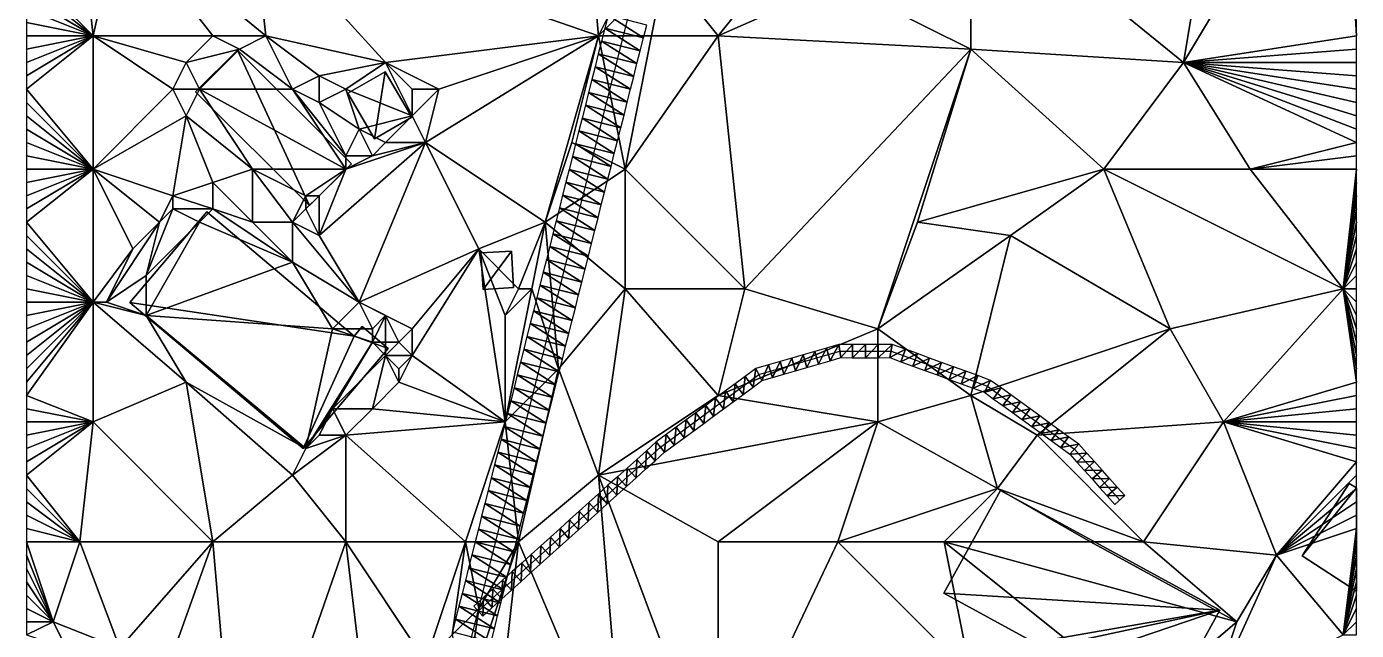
# Model space of a CAD drawing. Header units: metres. Extents: x 891 to 1103, y -901 to 900.
# Drawn here: x 900 to 1100, y -775.3 to -684.6 of the extents above; entities that cross this region are included whole.
import ezdxf

# ---------------------------------------------------------------- set-up
doc = ezdxf.new("R2010")
doc.units = ezdxf.units.M
for name, color, linetype in [('OSM_BUILDING_FOOTPRINTS', 7, 'CONTINUOUS'), ('OSM_BUILDING_ROOFS', 1, 'CONTINUOUS'), ('OSM_BUILDING_WALLS', 8, 'CONTINUOUS'), ('OSM_PATH_AXES', 30, 'CONTINUOUS'), ('OSM_PATH_SURFACE', 30, 'CONTINUOUS'), ('OSM_ROAD_AXES', 2, 'CONTINUOUS'), ('OSM_ROAD_SURFACE', 9, 'CONTINUOUS'), ('OSM_TERRAIN', 3, 'CONTINUOUS')]:
    doc.layers.add(name, color=color, linetype=linetype)

msp = doc.modelspace()

# ---------------------------------------------------------------- linework, layer by layer
at = {"layer": 'OSM_BUILDING_FOOTPRINTS'}
for points in [[(925.427, -694.391, 9.306), (931.739, -688.143, 9.306), (948.861, -705.229, 9.306), (942.549, -711.478, 9.306), (925.427, -694.391, 9.306)], [(948.33, -694.613, 11.026), (953.946, -691.373, 11.026), (957.958, -698.218, 11.026), (952.332, -701.458, 11.026), (948.33, -694.613, 11.026)], [(927.118, -712.451, 10.601), (949.247, -731.096, 10.601), (950.463, -729.659, 10.601), (954.398, -732.977, 10.601), (941.576, -748.006, 10.601), (915.512, -726.053, 10.601), (927.118, -712.451, 10.601)], [(968.337, -718.611, 14.963), (972.924, -718.357, 14.963), (973.234, -723.82, 14.963), (968.646, -724.085, 14.963), (968.337, -718.611, 14.963)], [(1100, -753.913, 15.85), (1098.934, -753.228, 15.85), (1091.827, -764.121, 15.85), (1100, -769.393, 15.85)], [(1037.962, -769.727, 15.007), (1051.536, -777.126, 15.007), (1050.806, -778.453, 15.007), (1056.112, -781.34, 15.007), (1056.897, -779.913, 15.007), (1071.001, -787.599, 15.007), (1079.468, -772.272, 15.007), (1046.474, -754.3, 15.007), (1037.962, -769.727, 15.007)]]:
    msp.add_polyline3d(points, close=True, dxfattribs=at)
at = {"layer": 'OSM_BUILDING_ROOFS'}
for points in [[(931.739, -688.143, 19.306), (925.427, -694.391, 19.306), (942.549, -711.478, 19.306)], [(931.739, -688.143, 19.306), (942.549, -711.478, 19.306), (948.861, -705.229, 19.306)], [(953.946, -691.373, 21.026), (948.33, -694.613, 21.026), (952.332, -701.458, 21.026)], [(953.946, -691.373, 21.026), (952.332, -701.458, 21.026), (957.958, -698.218, 21.026)], [(949.247, -731.096, 20.601), (927.118, -712.451, 20.601), (915.512, -726.053, 20.601)], [(972.924, -718.357, 24.963), (968.337, -718.611, 24.963), (968.646, -724.085, 24.963)], [(972.924, -718.357, 24.963), (968.646, -724.085, 24.963), (973.234, -723.82, 24.963)], [(949.247, -731.096, 20.601), (915.512, -726.053, 20.601), (941.576, -748.006, 20.601)], [(949.247, -731.096, 20.601), (954.398, -732.977, 20.601), (950.463, -729.659, 20.601)], [(949.247, -731.096, 20.601), (941.576, -748.006, 20.601), (954.398, -732.977, 20.601)], [(1091.827, -764.121, 25.85), (1100, -753.913, 25.85), (1098.934, -753.228, 25.85)], [(1091.827, -764.121, 25.85), (1100, -769.393, 25.85), (1100, -753.913, 25.85)], [(1079.468, -772.272, 25.007), (1046.474, -754.3, 25.007), (1037.962, -769.727, 25.007)], [(1079.468, -772.272, 25.007), (1037.962, -769.727, 25.007), (1051.536, -777.126, 25.007)], [(1079.468, -772.272, 25.007), (1051.536, -777.126, 25.007), (1050.806, -778.453, 25.007)], [(1056.897, -779.913, 25.007), (1079.468, -772.272, 25.007), (1050.806, -778.453, 25.007)], [(1056.897, -779.913, 25.007), (1071.001, -787.599, 25.007), (1079.468, -772.272, 25.007)]]:
    msp.add_3dface(points, dxfattribs=at)
at = {"layer": 'OSM_BUILDING_WALLS'}
for points in [[(931.739, -688.143, 9.306), (925.427, -694.391, 9.306), (925.427, -694.391, 19.306)], [(931.739, -688.143, 9.306), (925.427, -694.391, 19.306), (931.739, -688.143, 19.306)], [(948.861, -705.229, 9.306), (931.739, -688.143, 9.306), (931.739, -688.143, 19.306)], [(948.861, -705.229, 9.306), (931.739, -688.143, 19.306), (948.861, -705.229, 19.306)], [(953.946, -691.373, 11.026), (948.33, -694.613, 11.026), (948.33, -694.613, 21.026)], [(953.946, -691.373, 11.026), (948.33, -694.613, 21.026), (953.946, -691.373, 21.026)], [(957.958, -698.218, 11.026), (953.946, -691.373, 11.026), (953.946, -691.373, 21.026)], [(957.958, -698.218, 11.026), (953.946, -691.373, 21.026), (957.958, -698.218, 21.026)], [(925.427, -694.391, 9.306), (942.549, -711.478, 9.306), (942.549, -711.478, 19.306)], [(925.427, -694.391, 9.306), (942.549, -711.478, 19.306), (925.427, -694.391, 19.306)], [(948.33, -694.613, 11.026), (952.332, -701.458, 11.026), (952.332, -701.458, 21.026)], [(948.33, -694.613, 11.026), (952.332, -701.458, 21.026), (948.33, -694.613, 21.026)], [(952.332, -701.458, 11.026), (957.958, -698.218, 11.026), (957.958, -698.218, 21.026)], [(952.332, -701.458, 11.026), (957.958, -698.218, 21.026), (952.332, -701.458, 21.026)], [(942.549, -711.478, 9.306), (948.861, -705.229, 9.306), (948.861, -705.229, 19.306)], [(942.549, -711.478, 9.306), (948.861, -705.229, 19.306), (942.549, -711.478, 19.306)], [(927.118, -712.451, 10.601), (915.512, -726.053, 10.601), (915.512, -726.053, 20.601)], [(927.118, -712.451, 10.601), (915.512, -726.053, 20.601), (927.118, -712.451, 20.601)], [(949.247, -731.096, 10.601), (927.118, -712.451, 10.601), (927.118, -712.451, 20.601)], [(949.247, -731.096, 10.601), (927.118, -712.451, 20.601), (949.247, -731.096, 20.601)], [(972.924, -718.357, 14.963), (968.337, -718.611, 14.963), (968.337, -718.611, 24.963)], [(972.924, -718.357, 14.963), (968.337, -718.611, 24.963), (972.924, -718.357, 24.963)], [(968.337, -718.611, 14.963), (968.646, -724.085, 14.963), (968.646, -724.085, 24.963)], [(968.337, -718.611, 14.963), (968.646, -724.085, 24.963), (968.337, -718.611, 24.963)], [(973.234, -723.82, 14.963), (972.924, -718.357, 14.963), (972.924, -718.357, 24.963)], [(973.234, -723.82, 14.963), (972.924, -718.357, 24.963), (973.234, -723.82, 24.963)], [(968.646, -724.085, 14.963), (973.234, -723.82, 14.963), (973.234, -723.82, 24.963)], [(968.646, -724.085, 14.963), (973.234, -723.82, 24.963), (968.646, -724.085, 24.963)], [(915.512, -726.053, 10.601), (941.576, -748.006, 10.601), (941.576, -748.006, 20.601)], [(915.512, -726.053, 10.601), (941.576, -748.006, 20.601), (915.512, -726.053, 20.601)], [(950.463, -729.659, 10.601), (949.247, -731.096, 10.601), (949.247, -731.096, 20.601)], [(950.463, -729.659, 10.601), (949.247, -731.096, 20.601), (950.463, -729.659, 20.601)], [(954.398, -732.977, 10.601), (950.463, -729.659, 10.601), (950.463, -729.659, 20.601)], [(954.398, -732.977, 10.601), (950.463, -729.659, 20.601), (954.398, -732.977, 20.601)], [(941.576, -748.006, 10.601), (954.398, -732.977, 10.601), (954.398, -732.977, 20.601)], [(941.576, -748.006, 10.601), (954.398, -732.977, 20.601), (941.576, -748.006, 20.601)], [(1098.934, -753.228, 15.85), (1091.827, -764.121, 15.85), (1091.827, -764.121, 25.85)], [(1098.934, -753.228, 15.85), (1091.827, -764.121, 25.85), (1098.934, -753.228, 25.85)], [(1100, -753.913, 15.85), (1098.934, -753.228, 15.85), (1098.934, -753.228, 25.85)], [(1100, -753.913, 15.85), (1098.934, -753.228, 25.85), (1100, -753.913, 25.85)], [(1100, -769.393, 15.85), (1100, -753.913, 15.85), (1100, -753.913, 25.85)], [(1100, -769.393, 15.85), (1100, -753.913, 25.85), (1100, -769.393, 25.85)], [(1046.474, -754.3, 15.007), (1037.962, -769.727, 15.007), (1037.962, -769.727, 25.007)], [(1046.474, -754.3, 15.007), (1037.962, -769.727, 25.007), (1046.474, -754.3, 25.007)], [(1079.468, -772.272, 15.007), (1046.474, -754.3, 15.007), (1046.474, -754.3, 25.007)], [(1079.468, -772.272, 15.007), (1046.474, -754.3, 25.007), (1079.468, -772.272, 25.007)], [(1091.827, -764.121, 15.85), (1100, -769.393, 15.85), (1100, -769.393, 25.85)], [(1091.827, -764.121, 15.85), (1100, -769.393, 25.85), (1091.827, -764.121, 25.85)], [(1037.962, -769.727, 15.007), (1051.536, -777.126, 15.007), (1051.536, -777.126, 25.007)], [(1037.962, -769.727, 15.007), (1051.536, -777.126, 25.007), (1037.962, -769.727, 25.007)], [(1071.001, -787.599, 15.007), (1079.468, -772.272, 15.007), (1079.468, -772.272, 25.007)], [(1071.001, -787.599, 15.007), (1079.468, -772.272, 25.007), (1071.001, -787.599, 25.007)]]:
    msp.add_3dface(points, dxfattribs=at)
at = {"layer": 'OSM_PATH_AXES'}
msp.add_polyline3d([(967.927, -772.413, 17.045), (995.318, -747.774, 17.552), (1010.141, -736.881, 16.9), (1022.3, -733.343, 16.24), (1030.005, -733.343, 15.949), (1044.529, -738.64, 15.882), (1057.583, -748.074, 17.017), (1064.403, -755.727, 17.561)], dxfattribs=at)
at = {"layer": 'OSM_PATH_SURFACE'}
for points in [[(1015.632, -736.325, 16.678), (1016.81, -733.899, 16.635), (1015.073, -734.405, 16.739)], [(1015.632, -736.325, 16.678), (1017.369, -735.82, 16.589), (1016.81, -733.899, 16.635)], [(1017.369, -735.82, 16.589), (1018.547, -733.394, 16.532), (1016.81, -733.899, 16.635)], [(1017.369, -735.82, 16.589), (1019.106, -735.314, 16.5), (1018.547, -733.394, 16.532)], [(1019.106, -735.314, 16.5), (1020.284, -732.888, 16.429), (1018.547, -733.394, 16.532)], [(1019.106, -735.314, 16.5), (1020.843, -734.808, 16.41), (1020.284, -732.888, 16.429)], [(1020.843, -734.808, 16.41), (1022.164, -732.352, 16.317), (1020.284, -732.888, 16.429)], [(1020.843, -734.808, 16.41), (1022.437, -734.333, 16.328), (1022.164, -732.352, 16.317)], [(1022.437, -734.333, 16.328), (1024.226, -732.343, 16.214), (1022.164, -732.352, 16.317)], [(1022.437, -734.333, 16.328), (1024.226, -734.343, 16.245), (1024.226, -732.343, 16.214)], [(1024.226, -734.343, 16.245), (1026.152, -734.343, 16.154), (1026.152, -732.343, 16.124)], [(1024.226, -734.343, 16.245), (1026.152, -732.343, 16.124), (1024.226, -732.343, 16.214)], [(1026.152, -734.343, 16.154), (1028.078, -734.343, 16.067), (1028.079, -732.343, 16.036)], [(1026.152, -734.343, 16.154), (1028.079, -732.343, 16.036), (1026.152, -732.343, 16.124)], [(1028.078, -734.343, 16.067), (1030.179, -732.358, 16.013), (1028.079, -732.343, 16.036)], [(1028.078, -734.343, 16.067), (1029.83, -734.328, 16.046), (1030.179, -732.358, 16.013)], [(1029.83, -734.328, 16.046), (1032.163, -733.066, 16.001), (1030.179, -732.358, 16.013)], [(1029.83, -734.328, 16.046), (1031.477, -734.945, 16.037), (1032.163, -733.066, 16.001)], [(1031.477, -734.945, 16.037), (1033.978, -733.728, 15.972), (1032.163, -733.066, 16.001)], [(1031.477, -734.945, 16.037), (1033.293, -735.607, 16.026), (1033.978, -733.728, 15.972)], [(1033.293, -735.607, 16.026), (1035.794, -734.39, 15.941), (1033.978, -733.728, 15.972)], [(1009.251, -738.777, 17.014), (1009.697, -735.985, 17.057), (1008.067, -737.165, 17.119)], [(1009.251, -738.777, 17.014), (1010.585, -737.778, 16.937), (1009.697, -735.985, 17.057)], [(1010.585, -737.778, 16.937), (1011.599, -735.416, 16.945), (1009.697, -735.985, 17.057)], [(1010.585, -737.778, 16.937), (1012.158, -737.336, 16.856), (1011.599, -735.416, 16.945)], [(1012.158, -737.336, 16.856), (1013.336, -734.91, 16.842), (1011.599, -735.416, 16.945)], [(1012.158, -737.336, 16.856), (1013.895, -736.831, 16.767), (1013.336, -734.91, 16.842)], [(1013.895, -736.831, 16.767), (1015.073, -734.405, 16.739), (1013.336, -734.91, 16.842)], [(1013.895, -736.831, 16.767), (1015.632, -736.325, 16.678), (1015.073, -734.405, 16.739)], [(1033.293, -735.607, 16.026), (1035.109, -736.269, 16.015), (1035.794, -734.39, 15.941)], [(1035.109, -736.269, 16.015), (1037.609, -735.052, 15.909), (1035.794, -734.39, 15.941)], [(1035.109, -736.269, 16.015), (1036.924, -736.931, 16.004), (1037.609, -735.052, 15.909)], [(1036.924, -736.931, 16.004), (1039.425, -735.714, 15.878), (1037.609, -735.052, 15.909)], [(1036.924, -736.931, 16.004), (1038.74, -737.593, 15.991), (1039.425, -735.714, 15.878)], [(1038.74, -737.593, 15.991), (1041.24, -736.377, 15.846), (1039.425, -735.714, 15.878)], [(1007.769, -739.866, 17.1), (1008.067, -737.165, 17.119), (1006.584, -738.254, 17.175)], [(1007.769, -739.866, 17.1), (1009.251, -738.777, 17.014), (1008.067, -737.165, 17.119)], [(1038.74, -737.593, 15.991), (1040.555, -738.256, 15.96), (1041.24, -736.377, 15.846)], [(1040.555, -738.256, 15.96), (1043.056, -737.039, 15.832), (1041.24, -736.377, 15.846)], [(1040.555, -738.256, 15.96), (1042.371, -738.918, 15.934), (1043.056, -737.039, 15.832)], [(1042.371, -738.918, 15.934), (1044.993, -737.755, 15.917), (1043.056, -737.039, 15.832)], [(1042.371, -738.918, 15.934), (1044.065, -739.526, 16.011), (1044.993, -737.755, 15.917)], [(1044.065, -739.526, 16.011), (1046.565, -738.878, 16.028), (1044.993, -737.755, 15.917)], [(1004.804, -742.044, 17.237), (1005.102, -739.343, 17.23), (1003.62, -740.433, 17.294)], [(1004.804, -742.044, 17.237), (1006.286, -740.955, 17.176), (1005.102, -739.343, 17.23)], [(1006.286, -740.955, 17.176), (1006.584, -738.254, 17.175), (1005.102, -739.343, 17.23)], [(1006.286, -740.955, 17.176), (1007.769, -739.866, 17.1), (1006.584, -738.254, 17.175)], [(1044.065, -739.526, 16.011), (1045.394, -740.499, 16.131), (1046.565, -738.878, 16.028)], [(1045.394, -740.499, 16.131), (1048.015, -739.926, 16.157), (1046.565, -738.878, 16.028)], [(1045.394, -740.499, 16.131), (1046.844, -741.547, 16.261), (1048.015, -739.926, 16.157)], [(1046.844, -741.547, 16.261), (1049.466, -740.975, 16.287), (1048.015, -739.926, 16.157)], [(1001.84, -744.223, 17.359), (1002.138, -741.522, 17.355), (1000.655, -742.611, 17.417)], [(1001.84, -744.223, 17.359), (1003.322, -743.134, 17.298), (1002.138, -741.522, 17.355)], [(1003.322, -743.134, 17.298), (1003.62, -740.433, 17.294), (1002.138, -741.522, 17.355)], [(1003.322, -743.134, 17.298), (1004.804, -742.044, 17.237), (1003.62, -740.433, 17.294)], [(1046.844, -741.547, 16.261), (1048.294, -742.596, 16.39), (1049.466, -740.975, 16.287)], [(1048.294, -742.596, 16.39), (1050.916, -742.023, 16.416), (1049.466, -740.975, 16.287)], [(998.875, -746.402, 17.481), (999.173, -743.701, 17.478), (997.691, -744.79, 17.539)], [(998.875, -746.402, 17.481), (1000.357, -745.312, 17.42), (999.173, -743.701, 17.478)], [(1000.357, -745.312, 17.42), (1000.655, -742.611, 17.417), (999.173, -743.701, 17.478)], [(1000.357, -745.312, 17.42), (1001.84, -744.223, 17.359), (1000.655, -742.611, 17.417)], [(1048.294, -742.596, 16.39), (1049.745, -743.644, 16.519), (1050.916, -742.023, 16.416)], [(1049.745, -743.644, 16.519), (1052.367, -743.071, 16.546), (1050.916, -742.023, 16.416)], [(1049.745, -743.644, 16.519), (1051.195, -744.692, 16.649), (1052.367, -743.071, 16.546)], [(1051.195, -744.692, 16.649), (1053.817, -744.119, 16.675), (1052.367, -743.071, 16.546)], [(995.95, -748.549, 17.602), (996.208, -745.879, 17.6), (994.686, -747, 17.663)], [(995.95, -748.549, 17.602), (997.393, -747.491, 17.542), (996.208, -745.879, 17.6)], [(997.393, -747.491, 17.542), (997.691, -744.79, 17.539), (996.208, -745.879, 17.6)], [(997.393, -747.491, 17.542), (998.875, -746.402, 17.481), (997.691, -744.79, 17.539)], [(1051.195, -744.692, 16.649), (1052.646, -745.74, 16.786), (1053.817, -744.119, 16.675)], [(1052.646, -745.74, 16.786), (1055.268, -745.167, 16.854), (1053.817, -744.119, 16.675)], [(1052.646, -745.74, 16.786), (1054.096, -746.788, 16.901), (1055.268, -745.167, 16.854)], [(1054.096, -746.788, 16.901), (1056.718, -746.215, 17), (1055.268, -745.167, 16.854)], [(994.545, -749.815, 17.659), (994.686, -747, 17.663), (993.208, -748.328, 17.723)], [(994.545, -749.815, 17.659), (995.95, -748.549, 17.602), (994.686, -747, 17.663)], [(1054.096, -746.788, 16.901), (1055.547, -747.836, 16.998), (1056.718, -746.215, 17)], [(1055.547, -747.836, 16.998), (1058.251, -747.33, 17.104), (1056.718, -746.215, 17)], [(1055.547, -747.836, 16.998), (1056.915, -748.818, 17.09), (1058.251, -747.33, 17.104)], [(1056.915, -748.818, 17.09), (1059.466, -748.684, 17.2), (1058.251, -747.33, 17.104)], [(991.662, -752.408, 17.873), (991.766, -749.624, 17.782), (990.325, -750.921, 17.84)], [(991.662, -752.408, 17.873), (993.104, -751.111, 17.748), (991.766, -749.624, 17.782)], [(993.104, -751.111, 17.748), (993.208, -748.328, 17.723), (991.766, -749.624, 17.782)], [(993.104, -751.111, 17.748), (994.545, -749.815, 17.659), (993.208, -748.328, 17.723)], [(1056.915, -748.818, 17.09), (1057.973, -750.015, 17.175), (1059.466, -748.684, 17.2)], [(1057.973, -750.015, 17.175), (1060.603, -749.96, 17.291), (1059.466, -748.684, 17.2)], [(1057.973, -750.015, 17.175), (1059.11, -751.29, 17.265), (1060.603, -749.96, 17.291)], [(1059.11, -751.29, 17.265), (1061.739, -751.235, 17.382), (1060.603, -749.96, 17.291)], [(990.22, -753.705, 17.998), (990.325, -750.921, 17.84), (988.883, -752.218, 17.949)], [(990.22, -753.705, 17.998), (991.662, -752.408, 17.873), (990.325, -750.921, 17.84)], [(1059.11, -751.29, 17.265), (1060.246, -752.566, 17.356), (1061.739, -751.235, 17.382)], [(1060.246, -752.566, 17.356), (1062.876, -752.511, 17.472), (1061.739, -751.235, 17.382)], [(987.337, -756.298, 18.022), (987.441, -753.515, 18.028), (986, -754.812, 18.018)], [(987.337, -756.298, 18.022), (988.779, -755.002, 18.03), (987.441, -753.515, 18.028)], [(988.779, -755.002, 18.03), (988.883, -752.218, 17.949), (987.441, -753.515, 18.028)], [(988.779, -755.002, 18.03), (990.22, -753.705, 17.998), (988.883, -752.218, 17.949)], [(1060.246, -752.566, 17.356), (1061.383, -753.841, 17.446), (1062.876, -752.511, 17.472)], [(1061.383, -753.841, 17.446), (1064.013, -753.786, 17.563), (1062.876, -752.511, 17.472)], [(1061.383, -753.841, 17.446), (1062.52, -755.117, 17.537), (1064.013, -753.786, 17.563)], [(1062.52, -755.117, 17.537), (1065.149, -755.062, 17.653), (1064.013, -753.786, 17.563)], [(985.895, -757.595, 18.01), (986, -754.812, 18.018), (984.558, -756.108, 18.001)], [(985.895, -757.595, 18.01), (987.337, -756.298, 18.022), (986, -754.812, 18.018)], [(1062.52, -755.117, 17.537), (1063.656, -756.392, 17.628), (1065.149, -755.062, 17.653)], [(983.012, -760.189, 17.975), (983.116, -757.405, 17.984), (981.675, -758.702, 17.966)], [(983.012, -760.189, 17.975), (984.454, -758.892, 17.992), (983.116, -757.405, 17.984)], [(984.454, -758.892, 17.992), (984.558, -756.108, 18.001), (983.116, -757.405, 17.984)], [(984.454, -758.892, 17.992), (985.895, -757.595, 18.01), (984.558, -756.108, 18.001)], [(980.129, -762.782, 17.941), (980.233, -759.999, 17.949), (978.791, -761.295, 17.932)], [(980.129, -762.782, 17.941), (981.571, -761.486, 17.958), (980.233, -759.999, 17.949)], [(981.571, -761.486, 17.958), (981.675, -758.702, 17.966), (980.233, -759.999, 17.949)], [(981.571, -761.486, 17.958), (983.012, -760.189, 17.975), (981.675, -758.702, 17.966)], [(978.687, -764.079, 17.923), (978.791, -761.295, 17.932), (977.35, -762.592, 17.915)], [(978.687, -764.079, 17.923), (980.129, -762.782, 17.941), (978.791, -761.295, 17.932)], [(975.804, -766.673, 17.879), (975.908, -763.889, 17.897), (974.466, -765.186, 17.828)], [(975.804, -766.673, 17.879), (977.246, -765.376, 17.906), (975.908, -763.889, 17.897)], [(977.246, -765.376, 17.906), (977.35, -762.592, 17.915), (975.908, -763.889, 17.897)], [(977.246, -765.376, 17.906), (978.687, -764.079, 17.923), (977.35, -762.592, 17.915)], [(974.362, -767.97, 17.742), (974.466, -765.186, 17.828), (973.025, -766.483, 17.633)], [(974.362, -767.97, 17.742), (975.804, -766.673, 17.879), (974.466, -765.186, 17.828)], [(971.479, -770.563, 17.277), (971.583, -767.779, 17.442), (970.142, -769.076, 17.362)], [(971.479, -770.563, 17.277), (972.921, -769.266, 17.573), (971.583, -767.779, 17.442)], [(972.921, -769.266, 17.573), (973.025, -766.483, 17.633), (971.583, -767.779, 17.442)], [(972.921, -769.266, 17.573), (974.362, -767.97, 17.742), (973.025, -766.483, 17.633)], [(970.037, -771.86, 17.126), (970.142, -769.076, 17.362), (968.7, -770.373, 17.272)], [(970.037, -771.86, 17.126), (971.479, -770.563, 17.277), (970.142, -769.076, 17.362)], [(968.596, -773.157, 17.046), (968.7, -770.373, 17.272), (967.258, -771.67, 17.185)], [(968.596, -773.157, 17.046), (970.037, -771.86, 17.126), (968.7, -770.373, 17.272)]]:
    msp.add_3dface(points, dxfattribs=at)
at = {"layer": 'OSM_ROAD_AXES'}
msp.add_polyline3d([(935.242, -900, 9.401), (941.529, -878.292, 8.848), (956.707, -816.804, 12.466), (967.927, -772.413, 17.045), (1000.593, -643.112, 13.171), (1020.313, -586.59, 13.06), (1045.816, -505.307, 12.001), (1046.468, -502.962, 11.99), (1047.783, -500.905, 11.98), (1049.64, -499.324, 11.971), (1051.873, -498.34, 11.931), (1054.305, -498.041, 11.911), (1056.715, -498.45, 11.921), (1065.624, -500.972, 11.959)], dxfattribs=at)
at = {"layer": 'OSM_ROAD_SURFACE'}
for points in [[(992.775, -686.304, 17.968), (987.446, -682.904, 17.695), (986.958, -684.834, 17.869)], [(992.775, -686.304, 17.968), (993.263, -684.374, 17.802), (987.446, -682.904, 17.695)], [(992.288, -688.234, 18.042), (986.958, -684.834, 17.869), (986.471, -686.764, 18.006)], [(992.288, -688.234, 18.042), (992.775, -686.304, 17.968), (986.958, -684.834, 17.869)], [(991.8, -690.164, 18.117), (986.471, -686.764, 18.006), (985.983, -688.694, 18.069)], [(991.8, -690.164, 18.117), (992.288, -688.234, 18.042), (986.471, -686.764, 18.006)], [(991.313, -692.094, 18.191), (985.983, -688.694, 18.069), (985.495, -690.624, 18.125)], [(991.313, -692.094, 18.191), (991.8, -690.164, 18.117), (985.983, -688.694, 18.069)], [(990.825, -694.023, 18.265), (985.495, -690.624, 18.125), (985.008, -692.554, 18.181)], [(990.825, -694.023, 18.265), (991.313, -692.094, 18.191), (985.495, -690.624, 18.125)], [(990.338, -695.953, 18.34), (985.008, -692.554, 18.181), (984.52, -694.484, 18.237)], [(990.338, -695.953, 18.34), (990.825, -694.023, 18.265), (985.008, -692.554, 18.181)], [(989.85, -697.883, 18.414), (984.52, -694.484, 18.237), (984.033, -696.414, 18.293)], [(989.85, -697.883, 18.414), (990.338, -695.953, 18.34), (984.52, -694.484, 18.237)], [(989.362, -699.813, 18.488), (984.033, -696.414, 18.293), (983.545, -698.343, 18.349)], [(989.362, -699.813, 18.488), (989.85, -697.883, 18.414), (984.033, -696.414, 18.293)], [(988.875, -701.743, 18.557), (983.545, -698.343, 18.349), (983.058, -700.273, 18.405)], [(988.875, -701.743, 18.557), (989.362, -699.813, 18.488), (983.545, -698.343, 18.349)], [(988.387, -703.673, 18.613), (983.058, -700.273, 18.405), (982.57, -702.203, 18.461)], [(988.387, -703.673, 18.613), (988.875, -701.743, 18.557), (983.058, -700.273, 18.405)], [(987.9, -705.603, 18.624), (982.57, -702.203, 18.461), (982.083, -704.133, 18.372)], [(987.9, -705.603, 18.624), (988.387, -703.673, 18.613), (982.57, -702.203, 18.461)], [(987.412, -707.533, 18.529), (982.083, -704.133, 18.372), (981.595, -706.063, 18.278)], [(987.412, -707.533, 18.529), (987.9, -705.603, 18.624), (982.083, -704.133, 18.372)], [(986.437, -711.392, 18.337), (981.107, -707.993, 18.184), (980.62, -709.923, 18.09)], [(986.925, -709.462, 18.433), (981.595, -706.063, 18.278), (981.107, -707.993, 18.184)], [(986.437, -711.392, 18.337), (986.925, -709.462, 18.433), (981.107, -707.993, 18.184)], [(986.925, -709.462, 18.433), (987.412, -707.533, 18.529), (981.595, -706.063, 18.278)], [(985.95, -713.322, 18.241), (980.62, -709.923, 18.09), (980.132, -711.852, 17.996)], [(985.95, -713.322, 18.241), (986.437, -711.392, 18.337), (980.62, -709.923, 18.09)], [(985.462, -715.252, 18.145), (980.132, -711.852, 17.996), (979.645, -713.782, 17.901)], [(985.462, -715.252, 18.145), (985.95, -713.322, 18.241), (980.132, -711.852, 17.996)], [(984.975, -717.182, 18.048), (979.645, -713.782, 17.901), (979.157, -715.712, 17.82)], [(984.975, -717.182, 18.048), (985.462, -715.252, 18.145), (979.645, -713.782, 17.901)], [(984.487, -719.112, 17.952), (979.157, -715.712, 17.82), (978.67, -717.642, 17.774)], [(984.487, -719.112, 17.952), (984.975, -717.182, 18.048), (979.157, -715.712, 17.82)], [(983.999, -721.042, 17.9), (978.67, -717.642, 17.774), (978.182, -719.572, 17.726)], [(983.999, -721.042, 17.9), (984.487, -719.112, 17.952), (978.67, -717.642, 17.774)], [(983.512, -722.971, 17.854), (978.182, -719.572, 17.726), (977.695, -721.502, 17.676)], [(983.512, -722.971, 17.854), (983.999, -721.042, 17.9), (978.182, -719.572, 17.726)], [(983.024, -724.901, 17.807), (977.695, -721.502, 17.676), (977.207, -723.432, 17.627)], [(983.024, -724.901, 17.807), (983.512, -722.971, 17.854), (977.695, -721.502, 17.676)], [(982.537, -726.831, 17.761), (977.207, -723.432, 17.627), (976.72, -725.362, 17.577)], [(982.537, -726.831, 17.761), (983.024, -724.901, 17.807), (977.207, -723.432, 17.627)], [(982.049, -728.761, 17.715), (976.72, -725.362, 17.577), (976.232, -727.291, 17.563)], [(982.049, -728.761, 17.715), (982.537, -726.831, 17.761), (976.72, -725.362, 17.577)], [(981.562, -730.691, 17.669), (976.232, -727.291, 17.563), (975.744, -729.221, 17.561)], [(981.562, -730.691, 17.669), (982.049, -728.761, 17.715), (976.232, -727.291, 17.563)], [(981.074, -732.621, 17.623), (975.744, -729.221, 17.561), (975.257, -731.151, 17.559)], [(981.074, -732.621, 17.623), (981.562, -730.691, 17.669), (975.744, -729.221, 17.561)], [(980.587, -734.551, 17.576), (975.257, -731.151, 17.559), (974.769, -733.081, 17.556)], [(980.587, -734.551, 17.576), (981.074, -732.621, 17.623), (975.257, -731.151, 17.559)], [(980.099, -736.481, 17.546), (974.769, -733.081, 17.556), (974.282, -735.011, 17.554)], [(980.099, -736.481, 17.546), (980.587, -734.551, 17.576), (974.769, -733.081, 17.556)], [(979.612, -738.41, 17.569), (974.282, -735.011, 17.554), (973.794, -736.941, 17.551)], [(979.612, -738.41, 17.569), (980.099, -736.481, 17.546), (974.282, -735.011, 17.554)], [(979.124, -740.34, 17.591), (973.794, -736.941, 17.551), (973.307, -738.871, 17.549)], [(979.124, -740.34, 17.591), (979.612, -738.41, 17.569), (973.794, -736.941, 17.551)], [(978.636, -742.27, 17.614), (973.307, -738.871, 17.549), (972.819, -740.801, 17.547)], [(978.636, -742.27, 17.614), (979.124, -740.34, 17.591), (973.307, -738.871, 17.549)], [(978.149, -744.2, 17.636), (972.819, -740.801, 17.547), (972.332, -742.73, 17.544)], [(978.149, -744.2, 17.636), (978.636, -742.27, 17.614), (972.819, -740.801, 17.547)], [(977.661, -746.13, 17.659), (972.332, -742.73, 17.544), (971.844, -744.66, 17.55)], [(977.661, -746.13, 17.659), (978.149, -744.2, 17.636), (972.332, -742.73, 17.544)], [(977.174, -748.06, 17.682), (971.844, -744.66, 17.55), (971.357, -746.59, 17.572)], [(977.174, -748.06, 17.682), (977.661, -746.13, 17.659), (971.844, -744.66, 17.55)], [(976.686, -749.99, 17.705), (971.357, -746.59, 17.572), (970.869, -748.52, 17.594)], [(976.686, -749.99, 17.705), (977.174, -748.06, 17.682), (971.357, -746.59, 17.572)], [(976.199, -751.919, 17.728), (970.869, -748.52, 17.594), (970.381, -750.45, 17.616)], [(976.199, -751.919, 17.728), (976.686, -749.99, 17.705), (970.869, -748.52, 17.594)], [(975.711, -753.849, 17.751), (970.381, -750.45, 17.616), (969.894, -752.38, 17.638)], [(975.711, -753.849, 17.751), (976.199, -751.919, 17.728), (970.381, -750.45, 17.616)], [(975.224, -755.779, 17.775), (969.894, -752.38, 17.638), (969.406, -754.31, 17.659)], [(975.224, -755.779, 17.775), (975.711, -753.849, 17.751), (969.894, -752.38, 17.638)], [(974.736, -757.709, 17.798), (969.406, -754.31, 17.659), (968.919, -756.239, 17.681)], [(974.736, -757.709, 17.798), (975.224, -755.779, 17.775), (969.406, -754.31, 17.659)], [(974.248, -759.639, 17.821), (968.919, -756.239, 17.681), (968.431, -758.169, 17.703)], [(974.248, -759.639, 17.821), (974.736, -757.709, 17.798), (968.919, -756.239, 17.681)], [(973.761, -761.569, 17.844), (968.431, -758.169, 17.703), (967.944, -760.099, 17.725)], [(973.761, -761.569, 17.844), (974.248, -759.639, 17.821), (968.431, -758.169, 17.703)], [(973.273, -763.499, 17.742), (967.944, -760.099, 17.725), (967.456, -762.029, 17.744)], [(973.273, -763.499, 17.742), (973.761, -761.569, 17.844), (967.944, -760.099, 17.725)], [(972.298, -767.358, 17.451), (966.969, -763.959, 17.615), (966.481, -765.889, 17.494)], [(972.786, -765.429, 17.587), (967.456, -762.029, 17.744), (966.969, -763.959, 17.615)], [(972.298, -767.358, 17.451), (972.786, -765.429, 17.587), (966.969, -763.959, 17.615)], [(972.786, -765.429, 17.587), (973.273, -763.499, 17.742), (967.456, -762.029, 17.744)], [(971.811, -769.288, 17.329), (966.481, -765.889, 17.494), (965.994, -767.819, 17.39)], [(971.811, -769.288, 17.329), (972.298, -767.358, 17.451), (966.481, -765.889, 17.494)], [(971.323, -771.218, 17.208), (965.994, -767.819, 17.39), (965.506, -769.749, 17.285)], [(971.323, -771.218, 17.208), (971.811, -769.288, 17.329), (965.994, -767.819, 17.39)], [(970.836, -773.148, 17.087), (965.506, -769.749, 17.285), (965.018, -771.678, 17.18)], [(970.836, -773.148, 17.087), (971.323, -771.218, 17.208), (965.506, -769.749, 17.285)], [(970.348, -775.078, 16.965), (965.018, -771.678, 17.18), (964.531, -773.608, 17.075)], [(970.348, -775.078, 16.965), (970.836, -773.148, 17.087), (965.018, -771.678, 17.18)], [(969.86, -777.008, 16.844), (964.531, -773.608, 17.075), (964.043, -775.538, 16.964)], [(969.86, -777.008, 16.844), (970.348, -775.078, 16.965), (964.531, -773.608, 17.075)]]:
    msp.add_3dface(points, dxfattribs=at)
at = {"layer": 'OSM_TERRAIN'}
for points in [[(1074, -690, 12.577), (1100, -686, 11.187), (1098, -650, 11.17)], [(1074, -690, 12.577), (1098, -650, 11.17), (1080, -654, 12.188)], [(1100, -686, 11.187), (1100, -684, 11.15), (1098, -650, 11.17)], [(1042, -664, 15.087), (1074, -690, 12.577), (1080, -654, 12.188)], [(934, -668, 7.885), (986, -686, 17.929), (984, -664, 15.006)], [(986, -686, 17.929), (996, -666, 16.144), (984, -664, 15.006)], [(1022, -678, 16.205), (1042, -688, 14.228), (1042, -664, 15.087)], [(1042, -688, 14.228), (1074, -690, 12.577), (1042, -664, 15.087)], [(986, -686, 17.929), (996, -676, 16.958), (996, -666, 16.144)], [(900, -676, 7.363), (910, -686, 9.132), (908, -668, 5.387)], [(910, -686, 9.132), (914, -668, 5.675), (908, -668, 5.387)], [(910, -686, 9.132), (928, -686, 9.886), (914, -668, 5.675)], [(928, -686, 9.886), (936, -686, 10.627), (914, -668, 5.675)], [(936, -686, 10.627), (934, -668, 7.885), (914, -668, 5.675)], [(934, -668, 7.885), (954, -690, 13.108), (986, -686, 17.929)], [(936, -686, 10.627), (954, -690, 13.108), (934, -668, 7.885)], [(900, -678, 7.848), (910, -686, 9.132), (900, -676, 7.363)], [(994, -686, 17.902), (996, -676, 16.958), (986, -686, 17.929)], [(994, -686, 17.902), (1004, -686, 17.952), (996, -676, 16.958)], [(1004, -686, 17.952), (1012, -676, 16.713), (996, -676, 16.958)], [(1004, -686, 17.952), (1022, -678, 16.205), (1012, -676, 16.713)], [(910, -686, 9.132), (900, -678, 7.848), (900, -680, 8.333)], [(1042, -688, 14.228), (1022, -678, 16.205), (1004, -686, 17.952)], [(900, -682, 8.818), (910, -686, 9.132), (900, -680, 8.333)], [(900, -684, 9.212), (910, -686, 9.132), (900, -682, 8.818)], [(900, -684, 9.212), (900, -686, 9.601), (910, -686, 9.132)], [(910, -706, 11.088), (910, -686, 9.132), (900, -694, 10.517)], [(900, -694, 10.517), (910, -686, 9.132), (900, -692, 10.305)], [(900, -692, 10.305), (910, -686, 9.132), (900, -690, 10.094)], [(900, -690, 10.094), (910, -686, 9.132), (900, -688, 9.883)], [(900, -688, 9.883), (910, -686, 9.132), (900, -686, 9.601)], [(910, -706, 11.088), (922, -694, 10.412), (910, -686, 9.132)], [(922, -694, 10.412), (924, -690, 10.022), (910, -686, 9.132)], [(910, -686, 9.132), (924, -690, 10.022), (928, -686, 9.886)], [(924, -690, 10.022), (932, -688, 11.383), (928, -686, 9.886)], [(932, -688, 11.383), (936, -686, 10.627), (928, -686, 9.886)], [(932, -688, 11.383), (940, -694, 11.484), (936, -686, 10.627)], [(940, -694, 11.484), (944, -692, 11.831), (936, -686, 10.627)], [(936, -686, 10.627), (944, -692, 11.831), (954, -690, 13.108)], [(962, -694, 14.512), (986, -686, 17.929), (954, -690, 13.108)], [(960, -702, 14.618), (978, -714, 17.758), (986, -686, 17.929)], [(960, -702, 14.618), (986, -686, 17.929), (962, -694, 14.512)], [(978, -714, 17.758), (982, -702, 18.394), (986, -686, 17.929)], [(982, -702, 18.394), (990, -706, 18.669), (986, -686, 17.929)], [(986, -686, 17.929), (990, -706, 18.669), (994, -686, 17.902)], [(990, -706, 18.669), (1008, -724, 17.697), (1004, -686, 17.952)], [(990, -706, 18.669), (1004, -686, 17.952), (994, -686, 17.902)], [(1008, -724, 17.697), (1042, -688, 14.228), (1004, -686, 17.952)], [(1074, -690, 12.577), (1100, -688, 11.264), (1100, -686, 11.187)], [(926, -694, 11.46), (932, -688, 11.383), (924, -690, 10.022)], [(926, -694, 11.46), (940, -694, 11.484), (932, -688, 11.383)], [(1028, -730, 15.922), (1042, -688, 14.228), (1008, -724, 17.697)], [(1028, -730, 15.922), (1034, -714, 15.313), (1042, -688, 14.228)], [(1034, -714, 15.313), (1062, -706, 13.286), (1042, -688, 14.228)], [(1042, -688, 14.228), (1062, -706, 13.286), (1074, -690, 12.577)], [(1074, -690, 12.577), (1100, -690, 11.367), (1100, -688, 11.264)], [(922, -694, 10.412), (926, -694, 11.46), (924, -690, 10.022)], [(948, -694, 13.012), (954, -690, 13.108), (944, -692, 11.831)], [(948, -694, 13.012), (958, -698, 13.179), (954, -690, 13.108)], [(958, -698, 13.179), (958, -694, 13.543), (954, -690, 13.108)], [(954, -690, 13.108), (958, -694, 13.543), (962, -694, 14.512)], [(1062, -706, 13.286), (1084, -706, 13.104), (1074, -690, 12.577)], [(1100, -702, 12.022), (1074, -690, 12.577), (1084, -706, 13.104)], [(1100, -702, 12.022), (1100, -700, 11.883), (1074, -690, 12.577)], [(1100, -700, 11.883), (1100, -698, 11.78), (1074, -690, 12.577)], [(1074, -690, 12.577), (1100, -698, 11.78), (1100, -696, 11.677)], [(1100, -696, 11.677), (1100, -694, 11.573), (1074, -690, 12.577)], [(1074, -690, 12.577), (1100, -694, 11.573), (1100, -692, 11.47)], [(1100, -692, 11.47), (1100, -690, 11.367), (1074, -690, 12.577)], [(944, -696, 11.912), (944, -692, 11.831), (940, -694, 11.484)], [(944, -696, 11.912), (948, -694, 13.012), (944, -692, 11.831)], [(900, -696, 10.729), (910, -706, 11.088), (900, -694, 10.517)], [(910, -706, 11.088), (924, -698, 10.675), (922, -694, 10.412)], [(924, -698, 10.675), (926, -694, 11.46), (922, -694, 10.412)], [(924, -698, 10.675), (934, -706, 11.492), (926, -694, 11.46)], [(934, -706, 11.492), (948, -706, 11.46), (926, -694, 11.46)], [(926, -694, 11.46), (948, -706, 11.46), (940, -694, 11.484)], [(948, -706, 11.46), (948, -704, 11.555), (940, -694, 11.484)], [(940, -694, 11.484), (948, -704, 11.555), (944, -696, 11.912)], [(944, -696, 11.912), (950, -700, 13.09), (948, -694, 13.012)], [(950, -700, 13.09), (958, -698, 13.179), (948, -694, 13.012)], [(960, -702, 14.618), (962, -694, 14.512), (958, -698, 13.179)], [(958, -698, 13.179), (962, -694, 14.512), (958, -694, 13.543)], [(900, -698, 10.942), (910, -706, 11.088), (900, -696, 10.729)], [(948, -704, 11.555), (950, -700, 13.09), (944, -696, 11.912)], [(900, -700, 11.154), (910, -706, 11.088), (900, -698, 10.942)], [(910, -706, 11.088), (922, -710, 11.183), (924, -698, 10.675)], [(922, -710, 11.183), (928, -708, 11.187), (924, -698, 10.675)], [(928, -708, 11.187), (934, -706, 11.492), (924, -698, 10.675)], [(954, -702, 13.316), (958, -698, 13.179), (950, -700, 13.09)], [(954, -702, 13.316), (960, -702, 14.618), (958, -698, 13.179)], [(900, -702, 11.338), (910, -706, 11.088), (900, -700, 11.154)], [(948, -704, 11.555), (952, -704, 13.051), (950, -700, 13.09)], [(952, -704, 13.051), (954, -702, 13.316), (950, -700, 13.09)], [(900, -704, 11.497), (910, -706, 11.088), (900, -702, 11.338)], [(944, -716, 13.1), (950, -726, 14.225), (960, -702, 14.618)], [(944, -716, 13.1), (960, -702, 14.618), (948, -706, 11.46)], [(948, -706, 11.46), (960, -702, 14.618), (952, -704, 13.051)], [(950, -726, 14.225), (968, -718, 16.946), (960, -702, 14.618)], [(952, -704, 13.051), (960, -702, 14.618), (954, -702, 13.316)], [(968, -718, 16.946), (978, -714, 17.758), (960, -702, 14.618)], [(978, -714, 17.758), (990, -706, 18.669), (982, -702, 18.394)], [(1084, -706, 13.104), (1100, -704, 12.193), (1100, -702, 12.022)], [(900, -704, 11.497), (900, -706, 11.639), (910, -706, 11.088)], [(948, -706, 11.46), (952, -704, 13.051), (948, -704, 11.555)], [(1100, -706, 12.387), (1100, -704, 12.193), (1084, -706, 13.104)], [(900, -714, 11.885), (910, -726, 11.326), (910, -706, 11.088)], [(900, -714, 11.885), (910, -706, 11.088), (900, -712, 11.824)], [(900, -712, 11.824), (910, -706, 11.088), (900, -710, 11.763)], [(900, -710, 11.763), (910, -706, 11.088), (900, -708, 11.701)], [(900, -708, 11.701), (910, -706, 11.088), (900, -706, 11.639)], [(910, -726, 11.326), (916, -718, 11.193), (910, -706, 11.088)], [(916, -718, 11.193), (920, -714, 11.248), (910, -706, 11.088)], [(920, -714, 11.248), (922, -710, 11.183), (910, -706, 11.088)], [(934, -714, 12.125), (934, -706, 11.492), (928, -708, 11.187)], [(934, -714, 12.125), (940, -714, 12.46), (934, -706, 11.492)], [(940, -714, 12.46), (942, -710, 11.46), (934, -706, 11.492)], [(942, -710, 11.46), (948, -706, 11.46), (934, -706, 11.492)], [(944, -710, 11.46), (948, -706, 11.46), (942, -710, 11.46)], [(944, -710, 11.46), (944, -716, 13.1), (948, -706, 11.46)], [(990, -724, 18.005), (990, -706, 18.669), (978, -714, 17.758)], [(990, -724, 18.005), (1008, -724, 17.697), (990, -706, 18.669)], [(1048, -716, 14.558), (1062, -706, 13.286), (1034, -714, 15.313)], [(1072, -730, 15.922), (1062, -706, 13.286), (1048, -716, 14.558)], [(1072, -730, 15.922), (1098, -724, 15.111), (1062, -706, 13.286)], [(1098, -724, 15.111), (1084, -706, 13.104), (1062, -706, 13.286)], [(1084, -706, 13.104), (1098, -724, 15.111), (1100, -706, 12.387)], [(1098, -724, 15.111), (1100, -708, 12.69), (1100, -706, 12.387)], [(928, -712, 12.557), (928, -708, 11.187), (922, -710, 11.183)], [(928, -712, 12.557), (934, -714, 12.125), (928, -708, 11.187)], [(1098, -724, 15.111), (1100, -710, 12.993), (1100, -708, 12.69)], [(920, -714, 11.248), (922, -712, 11.244), (922, -710, 11.183)], [(922, -712, 11.244), (928, -712, 12.557), (922, -710, 11.183)], [(940, -714, 12.46), (942, -712, 11.691), (942, -710, 11.46)], [(942, -712, 11.691), (944, -716, 13.1), (944, -710, 11.46)], [(942, -712, 11.691), (944, -710, 11.46), (942, -710, 11.46)], [(1100, -712, 13.295), (1100, -710, 12.993), (1098, -724, 15.111)], [(918, -722, 12.623), (922, -712, 11.244), (920, -714, 11.248)], [(918, -722, 12.623), (926, -714, 12.906), (922, -712, 11.244)], [(922, -712, 11.244), (926, -714, 12.906), (928, -712, 12.557)], [(940, -720, 12.898), (928, -712, 12.557), (926, -714, 12.906)], [(940, -720, 12.898), (934, -714, 12.125), (928, -712, 12.557)], [(940, -714, 12.46), (944, -716, 13.1), (942, -712, 11.691)], [(1098, -724, 15.111), (1100, -714, 13.597), (1100, -712, 13.295)], [(900, -716, 11.946), (910, -726, 11.326), (900, -714, 11.885)], [(912, -726, 11.518), (918, -722, 12.623), (920, -714, 11.248)], [(912, -726, 11.518), (920, -714, 11.248), (916, -718, 11.193)], [(918, -722, 12.623), (918, -728, 12.906), (926, -714, 12.906)], [(918, -728, 12.906), (940, -720, 12.898), (926, -714, 12.906)], [(940, -720, 12.898), (940, -714, 12.46), (934, -714, 12.125)], [(940, -720, 12.898), (950, -726, 14.225), (940, -714, 12.46)], [(950, -726, 14.225), (944, -716, 13.1), (940, -714, 12.46)], [(974, -724, 17.073), (978, -714, 17.758), (968, -718, 16.946)], [(974, -724, 17.073), (976, -724, 17.521), (978, -714, 17.758)], [(980, -736, 17.484), (978, -714, 17.758), (976, -724, 17.521)], [(980, -736, 17.484), (990, -724, 18.005), (978, -714, 17.758)], [(1048, -716, 14.558), (1034, -714, 15.313), (1028, -730, 15.922)], [(1100, -716, 13.899), (1100, -714, 13.597), (1098, -724, 15.111)], [(900, -718, 12.008), (910, -726, 11.326), (900, -716, 11.946)], [(1028, -730, 15.922), (1042, -740, 15.913), (1048, -716, 14.558)], [(1042, -740, 15.913), (1072, -730, 15.922), (1048, -716, 14.558)], [(1098, -724, 15.111), (1100, -718, 14.201), (1100, -716, 13.899)], [(900, -720, 12.069), (910, -726, 11.326), (900, -718, 12.008)], [(910, -726, 11.326), (912, -726, 11.518), (916, -718, 11.193)], [(958, -730, 15.608), (968, -718, 16.946), (950, -726, 14.225)], [(972, -744, 17.493), (968, -718, 16.946), (958, -734, 15.541)], [(958, -730, 15.608), (958, -734, 15.541), (968, -718, 16.946)], [(968, -718, 16.946), (972, -744, 17.493), (972, -728, 17.205)], [(972, -728, 17.205), (974, -724, 17.073), (968, -718, 16.946)], [(1100, -720, 14.5), (1100, -718, 14.201), (1098, -724, 15.111)], [(900, -722, 12.124), (910, -726, 11.326), (900, -720, 12.069)], [(918, -728, 12.906), (946, -730, 12.906), (940, -720, 12.898)], [(946, -730, 12.906), (950, -726, 14.225), (940, -720, 12.898)], [(1098, -724, 15.111), (1100, -722, 14.775), (1100, -720, 14.5)], [(900, -724, 12.178), (910, -726, 11.326), (900, -722, 12.124)], [(918, -728, 12.906), (918, -722, 12.623), (912, -726, 11.518)], [(1100, -724, 15.051), (1100, -722, 14.775), (1098, -724, 15.111)], [(900, -726, 12.226), (910, -726, 11.326), (900, -724, 12.178)], [(972, -744, 17.493), (980, -736, 17.484), (976, -724, 17.521)], [(972, -744, 17.493), (976, -724, 17.521), (972, -728, 17.205)], [(972, -728, 17.205), (976, -724, 17.521), (974, -724, 17.073)], [(980, -736, 17.484), (986, -752, 17.946), (990, -724, 18.005)], [(986, -752, 17.946), (1004, -740, 17.199), (990, -724, 18.005)], [(1004, -740, 17.199), (1008, -724, 17.697), (990, -724, 18.005)], [(1004, -740, 17.199), (1028, -730, 15.922), (1008, -724, 17.697)], [(1072, -730, 15.922), (1080, -744, 17.897), (1098, -724, 15.111)], [(1080, -744, 17.897), (1100, -738, 16.615), (1098, -724, 15.111)], [(1100, -738, 16.615), (1100, -736, 16.394), (1098, -724, 15.111)], [(1100, -736, 16.394), (1100, -734, 16.172), (1098, -724, 15.111)], [(1098, -724, 15.111), (1100, -734, 16.172), (1100, -732, 15.951)], [(1100, -732, 15.951), (1100, -730, 15.729), (1098, -724, 15.111)], [(1098, -724, 15.111), (1100, -730, 15.729), (1100, -728, 15.508)], [(1100, -728, 15.508), (1100, -726, 15.286), (1098, -724, 15.111)], [(1098, -724, 15.111), (1100, -726, 15.286), (1100, -724, 15.051)], [(900, -740, 12.517), (910, -726, 11.326), (900, -738, 12.496)], [(900, -740, 12.517), (910, -744, 12.09), (910, -726, 11.326)], [(900, -738, 12.496), (910, -726, 11.326), (900, -736, 12.45)], [(900, -736, 12.45), (910, -726, 11.326), (900, -734, 12.405)], [(900, -734, 12.405), (910, -726, 11.326), (900, -732, 12.361)], [(900, -732, 12.361), (910, -726, 11.326), (900, -730, 12.317)], [(900, -730, 12.317), (910, -726, 11.326), (900, -728, 12.272)], [(900, -728, 12.272), (910, -726, 11.326), (900, -726, 12.226)], [(910, -744, 12.09), (924, -738, 12.516), (910, -726, 11.326)], [(924, -738, 12.516), (918, -728, 12.906), (910, -726, 11.326)], [(910, -726, 11.326), (918, -728, 12.906), (912, -726, 11.518)], [(946, -730, 12.906), (952, -730, 13.248), (950, -726, 14.225)], [(952, -730, 13.248), (954, -728, 14.743), (950, -726, 14.225)], [(954, -728, 14.743), (958, -730, 15.608), (950, -726, 14.225)], [(924, -738, 12.516), (942, -748, 13.014), (918, -728, 12.906)], [(942, -748, 13.014), (946, -730, 12.906), (918, -728, 12.906)], [(952, -732, 12.906), (954, -732, 13.179), (954, -728, 14.743)], [(952, -732, 12.906), (954, -728, 14.743), (952, -730, 13.248)], [(954, -732, 13.179), (956, -732, 14.075), (954, -728, 14.743)], [(956, -732, 14.075), (958, -730, 15.608), (954, -728, 14.743)], [(952, -732, 12.906), (946, -730, 12.906), (942, -748, 13.014)], [(952, -732, 12.906), (952, -730, 13.248), (946, -730, 12.906)], [(956, -732, 14.075), (958, -734, 15.541), (958, -730, 15.608)], [(1028, -744, 16.133), (1028, -730, 15.922), (1004, -740, 17.199)], [(1028, -744, 16.133), (1042, -740, 15.913), (1028, -730, 15.922)], [(1052, -746, 16.702), (1072, -730, 15.922), (1042, -740, 15.913)], [(1052, -746, 16.702), (1080, -744, 17.897), (1072, -730, 15.922)], [(942, -748, 13.014), (946, -742, 12.906), (952, -732, 12.906)], [(946, -742, 12.906), (954, -734, 13.114), (952, -732, 12.906)], [(954, -734, 13.114), (954, -732, 13.179), (952, -732, 12.906)], [(954, -734, 13.114), (956, -732, 14.075), (954, -732, 13.179)], [(954, -734, 13.114), (958, -734, 15.541), (956, -732, 14.075)], [(946, -742, 12.906), (952, -742, 15.277), (954, -734, 13.114)], [(952, -742, 15.277), (956, -738, 15.601), (954, -734, 13.114)], [(956, -738, 15.601), (956, -736, 14.996), (954, -734, 13.114)], [(956, -736, 14.996), (958, -734, 15.541), (954, -734, 13.114)], [(956, -738, 15.601), (972, -744, 17.493), (958, -734, 15.541)], [(956, -736, 14.996), (956, -738, 15.601), (958, -734, 15.541)], [(974, -762, 17.804), (980, -736, 17.484), (972, -744, 17.493)], [(974, -762, 17.804), (986, -752, 17.946), (980, -736, 17.484)], [(910, -744, 12.09), (928, -762, 12.819), (924, -738, 12.516)], [(928, -762, 12.819), (940, -752, 14.048), (924, -738, 12.516)], [(924, -738, 12.516), (940, -752, 14.048), (942, -748, 13.014)], [(952, -742, 15.277), (972, -744, 17.493), (956, -738, 15.601)], [(1080, -744, 17.897), (1100, -740, 16.809), (1100, -738, 16.615)], [(900, -742, 12.526), (910, -744, 12.09), (900, -740, 12.517)], [(986, -752, 17.946), (1028, -744, 16.133), (1004, -740, 17.199)], [(1046, -754, 17.453), (1042, -740, 15.913), (1028, -744, 16.133)], [(1042, -740, 15.913), (1046, -754, 17.453), (1052, -746, 16.702)], [(1080, -744, 17.897), (1100, -742, 16.99), (1100, -740, 16.809)], [(900, -744, 12.512), (910, -744, 12.09), (900, -742, 12.526)], [(942, -748, 13.014), (944, -746, 13.118), (946, -742, 12.906)], [(944, -746, 13.118), (948, -746, 14.687), (946, -742, 12.906)], [(948, -746, 14.687), (952, -742, 15.277), (946, -742, 12.906)], [(948, -746, 14.687), (972, -744, 17.493), (952, -742, 15.277)], [(1100, -744, 17.145), (1100, -742, 16.99), (1080, -744, 17.897)], [(900, -752, 12.267), (908, -762, 11.939), (910, -744, 12.09)], [(900, -750, 12.329), (900, -752, 12.267), (910, -744, 12.09)], [(900, -750, 12.329), (910, -744, 12.09), (900, -748, 12.391)], [(900, -748, 12.391), (910, -744, 12.09), (900, -746, 12.452)], [(900, -746, 12.452), (910, -744, 12.09), (900, -744, 12.512)], [(908, -762, 11.939), (928, -762, 12.819), (910, -744, 12.09)], [(966, -762, 17.672), (972, -744, 17.493), (948, -746, 14.687)], [(966, -762, 17.672), (974, -762, 17.804), (972, -744, 17.493)], [(986, -752, 17.946), (1004, -762, 17.993), (1028, -744, 16.133)], [(1004, -762, 17.993), (1022, -762, 17.157), (1028, -744, 16.133)], [(1046, -754, 17.453), (1028, -744, 16.133), (1022, -762, 17.157)], [(1080, -744, 17.897), (1052, -746, 16.702), (1068, -762, 17.917)], [(1088, -764, 17.882), (1080, -744, 17.897), (1068, -762, 17.917)], [(1088, -764, 17.882), (1100, -750, 17.513), (1080, -744, 17.897)], [(1100, -750, 17.513), (1100, -748, 17.344), (1080, -744, 17.897)], [(1100, -748, 17.344), (1100, -746, 17.244), (1080, -744, 17.897)], [(1080, -744, 17.897), (1100, -746, 17.244), (1100, -744, 17.145)], [(948, -762, 14.836), (948, -746, 14.687), (940, -752, 14.048)], [(940, -752, 14.048), (948, -746, 14.687), (942, -748, 13.014)], [(942, -748, 13.014), (948, -746, 14.687), (944, -746, 13.118)], [(948, -762, 14.836), (966, -762, 17.672), (948, -746, 14.687)], [(1046, -754, 17.453), (1068, -762, 17.917), (1052, -746, 16.702)], [(1088, -764, 17.882), (1100, -752, 17.759), (1100, -750, 17.513)], [(900, -754, 12.206), (908, -762, 11.939), (900, -752, 12.267)], [(928, -762, 12.819), (948, -762, 14.836), (940, -752, 14.048)], [(990, -800, 17.854), (986, -752, 17.946), (974, -762, 17.804)], [(990, -800, 17.854), (1004, -800, 17.912), (986, -752, 17.946)], [(1004, -800, 17.912), (1004, -762, 17.993), (986, -752, 17.946)], [(1088, -764, 17.882), (1100, -754, 17.905), (1100, -752, 17.759)], [(900, -756, 12.145), (908, -762, 11.939), (900, -754, 12.206)], [(1022, -762, 17.157), (1038, -762, 17.602), (1046, -754, 17.453)], [(1038, -762, 17.602), (1060, -762, 17.475), (1046, -754, 17.453)], [(1060, -762, 17.475), (1068, -762, 17.917), (1046, -754, 17.453)], [(1100, -756, 17.905), (1100, -754, 17.905), (1088, -764, 17.882)], [(900, -758, 12.086), (908, -762, 11.939), (900, -756, 12.145)], [(1100, -758, 17.905), (1100, -756, 17.905), (1088, -764, 17.882)], [(900, -760, 12.03), (908, -762, 11.939), (900, -758, 12.086)], [(1100, -760, 17.905), (1100, -758, 17.905), (1088, -764, 17.882)], [(900, -762, 11.972), (908, -762, 11.939), (900, -760, 12.03)], [(1098, -776, 17.863), (1100, -760, 17.905), (1088, -764, 17.882)], [(1098, -776, 17.863), (1100, -762, 17.905), (1100, -760, 17.905)], [(900, -764, 11.943), (904, -774, 11.557), (900, -762, 11.972)], [(904, -774, 11.557), (908, -762, 11.939), (900, -762, 11.972)], [(904, -774, 11.557), (914, -778, 11.067), (908, -762, 11.939)], [(914, -778, 11.067), (928, -762, 12.819), (908, -762, 11.939)], [(918, -790, 10.837), (928, -762, 12.819), (914, -778, 11.067)], [(932, -808, 10.588), (928, -762, 12.819), (918, -790, 10.837)], [(928, -762, 12.819), (932, -808, 10.588), (948, -762, 14.836)], [(932, -808, 10.588), (954, -812, 13.15), (948, -762, 14.836)], [(954, -812, 13.15), (960, -780, 15.752), (948, -762, 14.836)], [(948, -762, 14.836), (960, -780, 15.752), (966, -762, 17.672)], [(960, -780, 15.752), (964, -776, 16.895), (966, -762, 17.672)], [(964, -776, 16.895), (968, -772, 17.078), (966, -762, 17.672)], [(966, -786, 15.924), (972, -780, 17.162), (974, -762, 17.804)], [(966, -786, 15.924), (974, -762, 17.804), (968, -772, 17.078)], [(968, -772, 17.078), (974, -762, 17.804), (966, -762, 17.672)], [(972, -780, 17.162), (990, -800, 17.854), (974, -762, 17.804)], [(1004, -800, 17.912), (1042, -782, 16.886), (1022, -762, 17.157)], [(1004, -762, 17.993), (1004, -800, 17.912), (1022, -762, 17.157)], [(1042, -782, 16.886), (1038, -762, 17.602), (1022, -762, 17.157)], [(1042, -782, 16.886), (1068, -786, 17.473), (1038, -762, 17.602)], [(1068, -786, 17.473), (1082, -774, 17.404), (1038, -762, 17.602)], [(1038, -762, 17.602), (1082, -774, 17.404), (1060, -762, 17.475)], [(1060, -762, 17.475), (1082, -774, 17.404), (1068, -762, 17.917)], [(1068, -762, 17.917), (1082, -774, 17.404), (1088, -764, 17.882)], [(1100, -764, 17.905), (1100, -762, 17.905), (1098, -776, 17.863)], [(900, -766, 11.931), (904, -774, 11.557), (900, -764, 11.943)], [(1082, -774, 17.404), (1078, -786, 16.966), (1088, -764, 17.882)], [(1078, -786, 16.966), (1098, -776, 17.863), (1088, -764, 17.882)], [(1098, -776, 17.863), (1100, -766, 17.905), (1100, -764, 17.905)], [(900, -768, 11.919), (904, -774, 11.557), (900, -766, 11.931)], [(1100, -768, 17.905), (1100, -766, 17.905), (1098, -776, 17.863)], [(900, -768, 11.919), (900, -770, 11.909), (904, -774, 11.557)], [(1100, -770, 17.91), (1100, -768, 17.905), (1098, -776, 17.863)], [(900, -772, 11.901), (904, -774, 11.557), (900, -770, 11.909)], [(1098, -776, 17.863), (1100, -772, 17.923), (1100, -770, 17.91)], [(900, -774, 11.896), (904, -774, 11.557), (900, -772, 11.901)], [(964, -776, 16.895), (966, -786, 15.924), (968, -772, 17.078)], [(1098, -776, 17.863), (1100, -774, 17.927), (1100, -772, 17.923)], [(906, -778, 11.082), (904, -774, 11.557), (900, -776, 11.856)], [(900, -776, 11.856), (904, -774, 11.557), (900, -774, 11.896)], [(906, -778, 11.082), (914, -778, 11.067), (904, -774, 11.557)], [(1078, -786, 16.966), (1082, -774, 17.404), (1068, -786, 17.473)], [(1100, -776, 17.921), (1100, -774, 17.927), (1098, -776, 17.863)]]:
    msp.add_3dface(points, dxfattribs=at)

doc.saveas('drawing.dxf')
